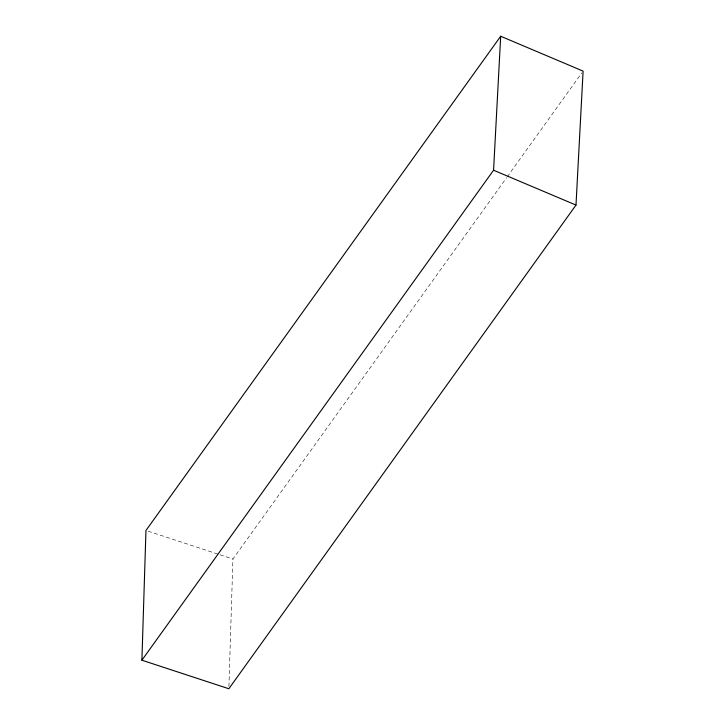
<?xml version="1.0" encoding="UTF-8"?>
<svg xmlns="http://www.w3.org/2000/svg" width="725" height="725" viewBox="0 0 725 725"><rect width="100%" height="100%" fill="white"/><g stroke="black" fill="none" stroke-linecap="round" stroke-linejoin="round"><path stroke-width="0.54" stroke-dasharray="3.62 2.72" d="M228.928 686.493L232.924 559.02L506.603 177.698M507.264 176.782L581.785 72.953M148.108 531.18L218.968 554.435M220.038 554.788L232.924 559.02"/><path stroke-width="1.09" d="M141.901 660.203L145.961 530.473L500.685 36.25L583.099 71.113L575.994 205.075L228.855 688.75L141.901 660.203L493.571 170.221L500.685 36.25M493.571 170.221L575.994 205.075"/></g></svg>
